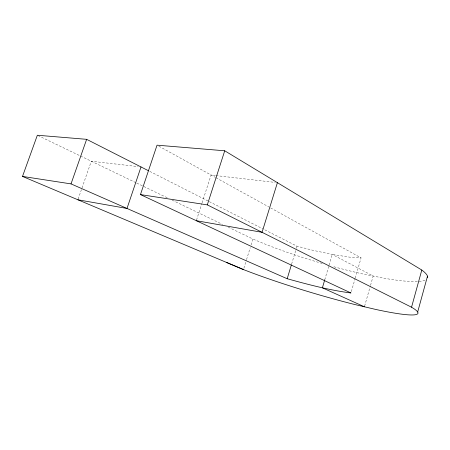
<?xml version="1.0" encoding="UTF-8"?>
<svg xmlns="http://www.w3.org/2000/svg" width="450" height="450" viewBox="0 0 450 450"><rect width="100%" height="100%" fill="white"/><g stroke="black" fill="none" stroke-linecap="round" stroke-linejoin="round"><path stroke-width="0.34" stroke-dasharray="2.25 1.69" d="M364.613 306.118L370.327 286.065M370.519 285.396L373.185 276.036L332.218 254.43L312.666 250.251L297.006 246.189L263.801 229.32M351.343 291.628L355.039 278.809M355.23 278.134L361.069 257.895L269.471 207.287M324.754 279.81L328.877 265.787M329.074 265.118L332.218 254.43L349.402 257.113L361.069 257.895M291.6 264.116L296.207 248.844M296.404 248.181L297.006 246.189M243.861 268.239L246.336 260.274M246.538 259.611L250.251 247.669M251.078 245.014L252.934 239.04L228.308 227.183M196.526 220.033L201.87 203.484M202.084 202.821L211.067 175.022L215.257 175.506M78.12 199.119L91.305 161.218L138.246 166.629M215.955 175.584L275.31 182.424M37.98 135.54L136.131 182.801M136.761 183.105L167.698 198M172.119 200.126L222.626 224.449M149.777 171.399L208.671 201.319M209.295 201.634L263.177 229.005M158.884 146.188L215.37 177.401M215.983 177.739L268.852 206.949M425.081 280.209A108.287 15.958 16.5 0 1 384.39 278.274L363.24 274.05A108.287 15.958 16.5 0 1 332.398 266.349M322.284 263.486A108.287 15.958 16.5 0 1 252.934 239.04"/><path stroke-width="0.67" d="M417.662 312.053L427.5 276.176M226.654 262.491L243.444 269.567A109.029 10.71 16.7 0 0 354.51 304.453L375.587 309.409A109.029 10.71 16.7 0 0 411.542 307.221L421.796 270.039L224.724 150.789L157.039 145.17L140.451 194.586L350.955 292.978C329.321 290.188 308.177 284.535 287.19 278.73L71.021 183.893L22.5 176.422L37.35 135.236L86.636 139.326L148.523 170.764M324.754 279.81L322.397 287.82L364.421 306.782M287.19 278.73L291.397 264.78M277.408 182.666L262.052 232.307L196.312 220.697M140.451 194.586L207.315 204.879L224.724 150.789M141.007 166.944L126.996 208.451L77.895 199.778M71.021 183.893L86.636 139.326M22.5 176.422L243.444 269.567M207.315 204.879L411.542 307.221M421.796 270.039A108.287 15.958 16.5 0 1 427.686 277.509"/></g></svg>
